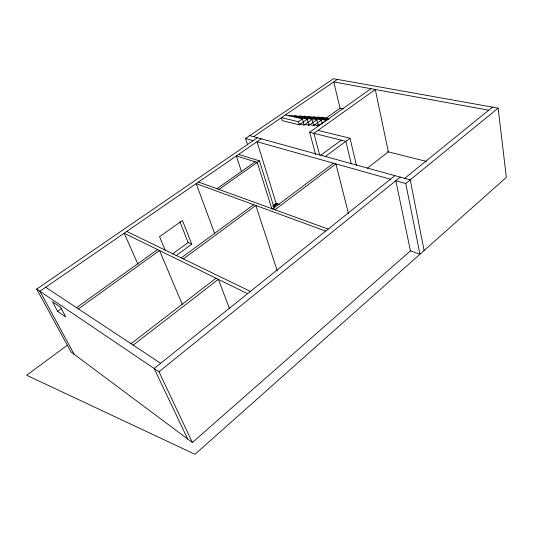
<?xml version="1.0" encoding="UTF-8"?>
<svg xmlns="http://www.w3.org/2000/svg" width="533" height="533" viewBox="0 0 533 533"><rect width="100%" height="100%" fill="white"/><g stroke="black" fill="none" stroke-linecap="round" stroke-linejoin="round"><path stroke-width="0.8" d="M257.379 137.747L36.697 289.079L70.982 351.927L192.386 442.523L410.85 250.497M405.753 183.512L419.937 254.228L410.437 250.863L395.839 180.727L405.753 183.512L498.135 108.139L506.35 177.362L194.998 454.296L26.65 375.252L67.325 345.224M404.687 178.335L492.525 107.133M36.697 289.079L158.981 371.734L400.303 177.129M394.88 175.637L154.19 368.496L187.689 439.019M367.33 168.168L388.344 151.865L375.292 89.504L313.904 133.323L319.62 154.97M133.197 345.144L218.35 279.352L229.59 308.814M131.011 343.705L216.018 278.206M274.921 209.755L335.897 163.884L348.475 213.593M273.769 206.764L277.693 203.819M272.623 208.916L333.531 163.225M272.843 205.778L276.141 203.306L279.265 204.419M273.009 206.491L276.933 203.553M325.363 156.482L350.021 138.24L356.51 165.63M183.379 258.911L255.82 205.471L277.233 270.844M181.28 257.899L253.621 204.665M320.813 155.23L341.26 140.186M176.017 255.693L191.753 244.187L182.433 220.469L159.534 236.705L165.297 250.517M172.452 253.961L188.142 242.535L191.753 244.187M78.378 308.893L159.534 250.55L182.286 304.403M76.532 307.674L157.548 249.577M325.969 118.219L340.054 108.246L343.245 108.919M314.297 124.842L318.341 125.815L326.063 120.331L309.007 116.387L307.734 117.273M57.611 311.339L65.792 316.988L60.655 307.354L52.481 301.798L57.611 311.339L61.448 308.614M315.629 154.61L309.653 132.257L370.955 88.711M321.312 118.106L322.552 117.233L328.754 118.652M308.8 124.396L313.657 125.568L321.446 120.058L322.218 123.063M216.938 188.709L255.22 161.785M304.869 124.342L308.913 125.322L316.782 119.778L318.341 125.815M218.916 189.422L259.451 160.846L274.288 208.23M299.273 123.889L304.123 125.068L312.065 119.499L313.657 125.568M316.835 117.833L318.081 116.954L328.941 119.445M304.123 125.068L302.464 118.932L298.433 121.737L281.444 117.646L282.31 120.665L299.273 124.815L307.288 119.219L308.913 125.322M312.311 117.553L313.571 116.674L327.529 119.885M303.11 116.987L304.396 116.101L321.446 120.058M298.44 116.7L299.739 115.808L316.782 119.778M261.25 138.813L39.902 291.245L74.2 354.332M293.716 116.414L295.029 115.508L312.065 119.499M288.939 116.121L290.265 115.215L307.288 119.219M253.595 136.668L337.436 79.41M247.579 144.823L245.56 138.507L333.491 78.704L498.135 108.139M488.728 110.211L333.758 81.922L340.141 108.612M285.448 114.908L302.464 118.932M318.121 124.895L319.74 125.282M318.028 130.378L350.021 138.24M387.631 151.685L426.38 161.392M309.653 132.257L345.844 141.332L351.28 163.904M249.764 135.648L410.223 179.861L424.101 250.523M245.56 138.507L253.162 140.639M390.423 179.208L257.019 141.725L276.134 203.313M238.531 154.457L259.451 160.846M198.509 182.019L328.175 229.083M325.683 231.082L196.191 183.619L214.619 233.421M126.727 231.449L250.403 291.404M247.579 293.663L124.149 233.227L137.994 264.248M45.678 287.267L160.66 363.313M158.981 371.734L192.386 442.523M180.007 221.961L188.142 242.535M241.516 171.619L236.346 155.962L257.239 162.405L271.937 209.016M298.433 121.737L299.273 124.815"/></g></svg>
